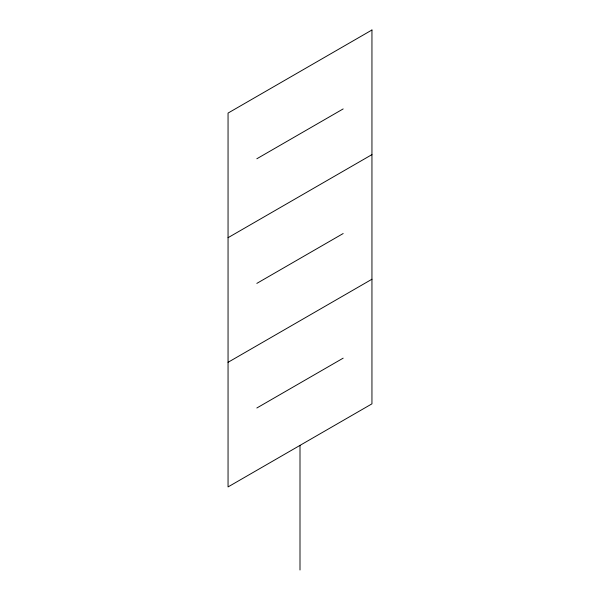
<?xml version="1.0" encoding="UTF-8"?>
<svg xmlns="http://www.w3.org/2000/svg" width="600" height="600" viewBox="0 0 600 600"><rect width="100%" height="100%" fill="white"/><g stroke="black" fill="none" stroke-linecap="round" stroke-linejoin="round"><path stroke-width="0.9" d="M256.83 158.767L343.17 108.922M228.053 237.69L371.947 154.613M256.83 283.388L343.17 233.535M228.053 362.31L371.947 279.233M256.83 408L343.17 358.155M300 445.388L300 570M371.947 30L228.053 113.078L228.053 486.923L371.947 403.845L371.947 30"/></g></svg>
